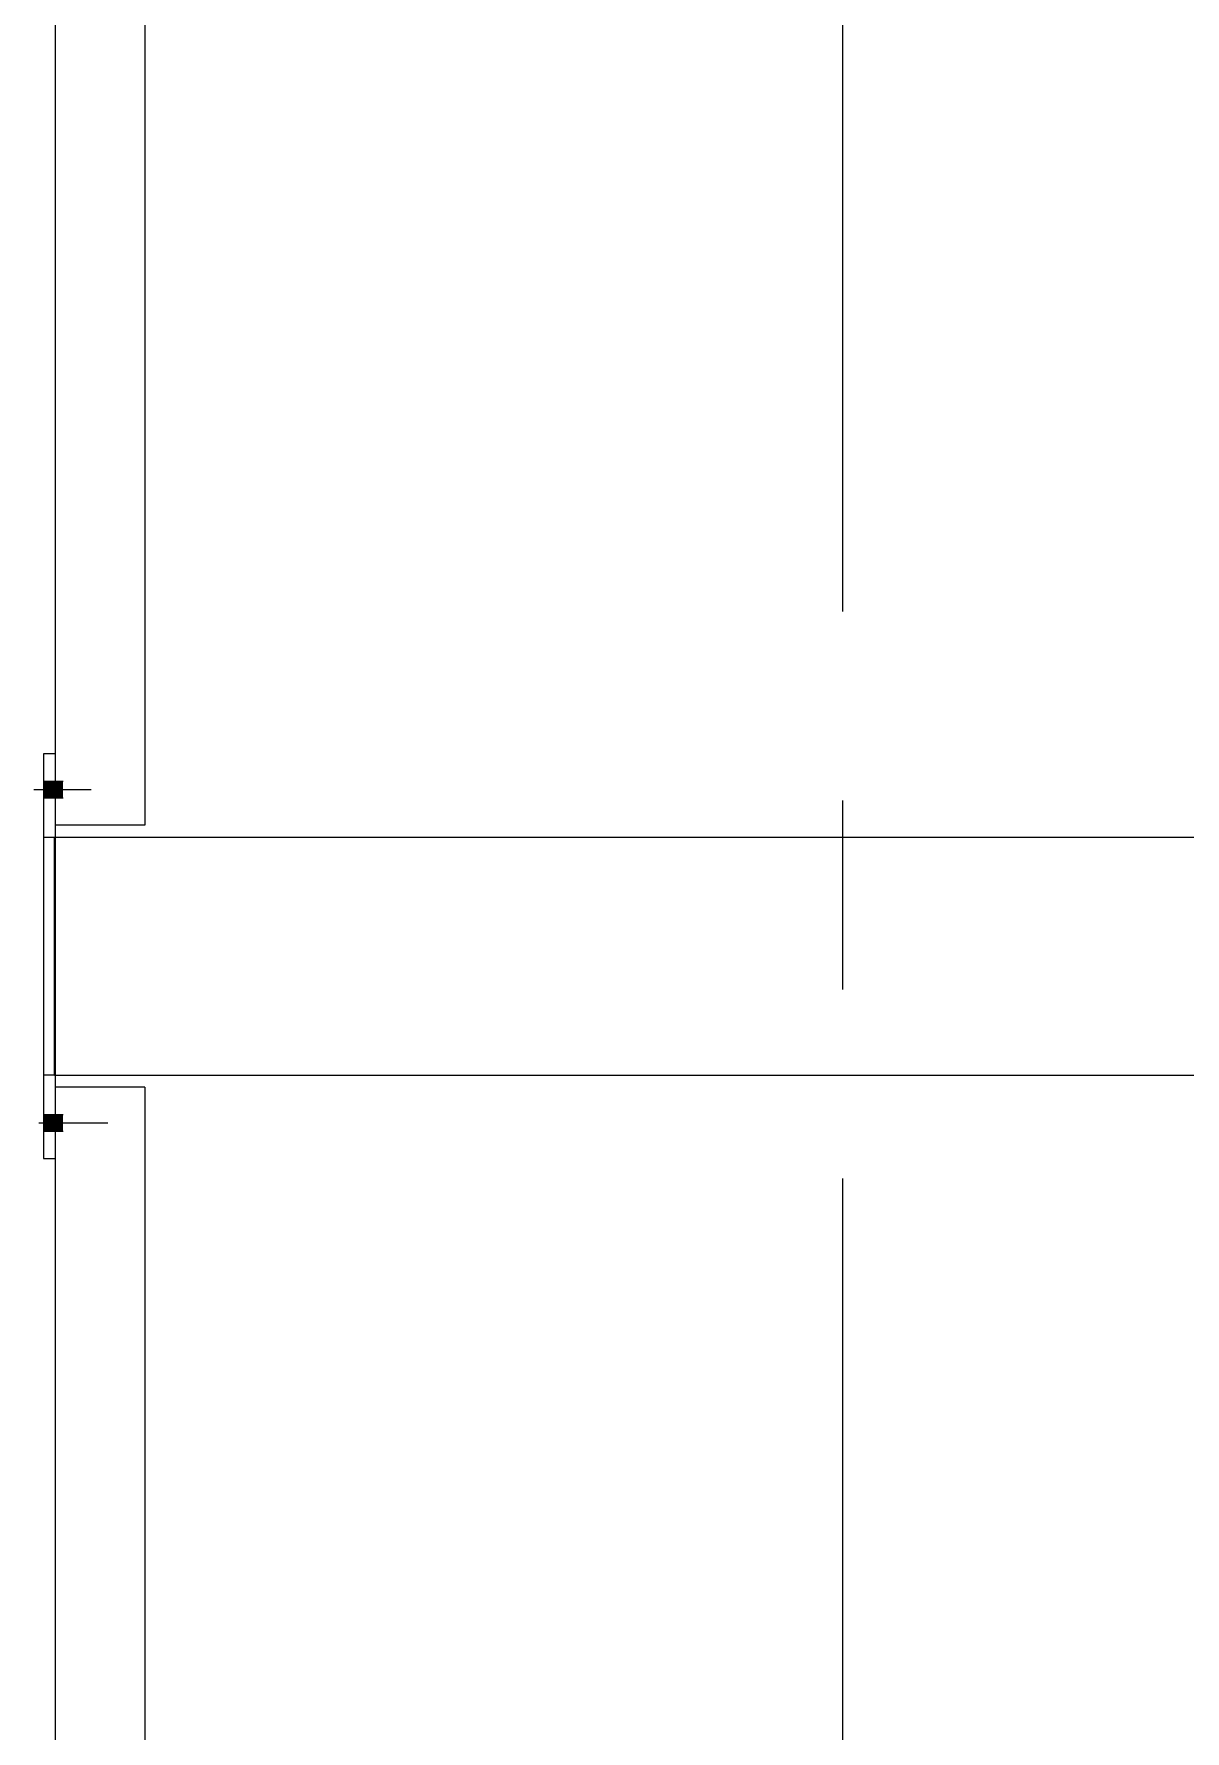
# Model space of a CAD drawing. Header units: millimetres. Extents: x -220592 to 404889, y -217665 to 38245.
# Drawn here: x -995.49 to -985.83, y -1284.4 to -1270.15 of the extents above; entities that cross this region are included whole.
import ezdxf

# ---------------------------------------------------------------- set-up
doc = ezdxf.new("R2010")
doc.units = ezdxf.units.MM
doc.linetypes.add('XKITLINE00', pattern=[0])
doc.layers.add('000 - 0_HIDE_OBJ_FRAMING_DEF_SUB_1', color=7, linetype='Continuous')
doc.layers.add('S-GRID', color=7, linetype='Continuous', lineweight=0)

# ---------------------------------------------------------------- blocks, each defined once
blk = doc.blocks.new('*A13469')
at = {"layer": 'S-GRID', "color": 7, "linetype": 'XKITLINE00', "lineweight": 0}
for p, q in [((-177.593349, 134.083905), (-177.593349, 142.021405)), ((-177.593349, 130.908905), (-177.593349, 132.496405)), ((-177.593349, 121.383905), (-177.593349, 129.321405))]:
    blk.add_line(p, q, dxfattribs=at)
blk = doc.blocks.new('*A14055')
at = {"layer": '000 - 0_HIDE_OBJ_FRAMING_DEF_SUB_1', "color": 7, "linetype": 'XKITLINE00', "lineweight": 0}
for p, q in [((-183.453349, 130.088511), (-184.203349, 130.088511)), ((-184.203349, 130.088511), (-184.203349, 117.288511)), ((-183.453349, 130.088511), (-183.453349, 117.288511)), ((-183.453349, 117.288511), (-184.203349, 117.288511))]:
    blk.add_line(p, q, dxfattribs=at)
blk = doc.blocks.new('*A14187')
at = {"layer": '000 - 0_HIDE_OBJ_FRAMING_DEF_SUB_1'}
for points in [[(-184.303, 129.859), (-184.203, 129.859), (-184.203, 129.719), (-184.303, 129.719)], [(-184.303, 129.859), (-184.203, 129.859), (-184.203, 129.719), (-184.303, 129.719)], [(-184.203, 129.859), (-184.138, 129.859), (-184.138, 129.719), (-184.203, 129.719)], [(-184.203, 129.859), (-184.138, 129.859), (-184.138, 129.719), (-184.203, 129.719)]]:
    blk.add_hatch(color=7, dxfattribs=at).paths.add_polyline_path(points, flags=17)
at = {"layer": '000 - 0_HIDE_OBJ_FRAMING_DEF_SUB_1', "color": 7, "linetype": 'XKITLINE00', "lineweight": 0}
for p, q in [((-184.303, 129.859), (-184.203, 129.859)), ((-184.303, 129.859), (-184.203, 129.859)), ((-184.203, 129.859), (-184.138, 129.859)), ((-184.203, 129.859), (-184.138, 129.859)), ((-184.341, 129.789), (-183.762, 129.789)), ((-184.341, 129.789), (-183.762, 129.789)), ((-184.303, 129.719), (-184.203, 129.719)), ((-184.303, 129.719), (-184.203, 129.719)), ((-184.203, 129.719), (-184.138, 129.719)), ((-184.203, 129.719), (-184.138, 129.719))]:
    blk.add_line(p, q, dxfattribs=at)
blk = doc.blocks.new('*A14188')
at = {"layer": '000 - 0_HIDE_OBJ_FRAMING_DEF_SUB_1'}
for points in [[(-184.203, 132.519), (-184.303, 132.519), (-184.303, 132.659), (-184.203, 132.659)], [(-184.203, 132.519), (-184.303, 132.519), (-184.303, 132.659), (-184.203, 132.659)], [(-184.138, 132.519), (-184.203, 132.519), (-184.203, 132.659), (-184.138, 132.659)], [(-184.138, 132.519), (-184.203, 132.519), (-184.203, 132.659), (-184.138, 132.659)]]:
    blk.add_hatch(color=7, dxfattribs=at).paths.add_polyline_path(points, flags=17)
at = {"layer": '000 - 0_HIDE_OBJ_FRAMING_DEF_SUB_1', "color": 7, "linetype": 'XKITLINE00', "lineweight": 0}
for p, q in [((-184.383, 132.589), (-183.903, 132.589)), ((-184.383, 132.589), (-183.903, 132.589)), ((-184.303, 132.659), (-184.203, 132.659)), ((-184.303, 132.659), (-184.203, 132.659)), ((-184.203, 132.659), (-184.138, 132.659)), ((-184.203, 132.659), (-184.138, 132.659)), ((-184.303, 132.519), (-184.203, 132.519)), ((-184.303, 132.519), (-184.203, 132.519)), ((-184.203, 132.519), (-184.138, 132.519)), ((-184.203, 132.519), (-184.138, 132.519))]:
    blk.add_line(p, q, dxfattribs=at)
blk = doc.blocks.new('*A14189')
at = {"layer": '000 - 0_HIDE_OBJ_FRAMING_DEF_SUB_1', "color": 7, "linetype": 'XKITLINE00', "lineweight": 0}
for p, q in [((-184.211249, 132.188511), (-172.994673, 132.188511)), ((-184.211249, 130.188511), (-184.211249, 132.188511)), ((-172.972866, 132.188511), (-172.356761, 132.188511)), ((-172.340186, 132.188511), (-172.319607, 132.188511)), ((-171.648652, 132.188511), (-171.153485, 132.188511)), ((-184.211249, 130.188511), (-173.046746, 130.188511)), ((-173.025037, 130.188511), (-172.369788, 130.188511)), ((-171.648652, 130.188511), (-171.153485, 130.188511))]:
    blk.add_line(p, q, dxfattribs=at)
blk = doc.blocks.new('*A14190')
at = {"layer": '000 - 0_HIDE_OBJ_FRAMING_DEF_SUB_1', "color": 7, "linetype": 'XKITLINE00', "lineweight": 0}
for p, q in [((-184.203349, 132.888511), (-184.303349, 132.888511)), ((-184.303349, 132.888511), (-184.303349, 129.488511)), ((-184.203349, 132.288511), (-184.203349, 130.088511)), ((-184.303349, 132.188511), (-184.203349, 132.188511)), ((-184.203349, 130.188511), (-184.303349, 130.188511)), ((-184.303349, 129.488511), (-184.203349, 129.488511))]:
    blk.add_line(p, q, dxfattribs=at)
blk = doc.blocks.new('*A14191')
at = {"layer": '000 - 0_HIDE_OBJ_FRAMING_DEF_SUB_1', "color": 7, "linetype": 'XKITLINE00', "lineweight": 0}
for p, q in [((-183.453349, 145.088511), (-184.203349, 145.088511)), ((-184.203349, 145.088511), (-184.203349, 132.288511)), ((-183.453349, 145.088511), (-183.453349, 132.288511)), ((-183.453349, 132.288511), (-184.203349, 132.288511))]:
    blk.add_line(p, q, dxfattribs=at)

msp = doc.modelspace()

# ---------------------------------------------------------------- block references
at = {"color": 7, "lineweight": 0}
for name in ['*A13469', '*A14191', '*A14190', '*A14188', '*A14189', '*A14055', '*A14187']:
    msp.add_blockref(name, (-811.109, -1409.08), dxfattribs=at)

doc.saveas('drawing.dxf')
